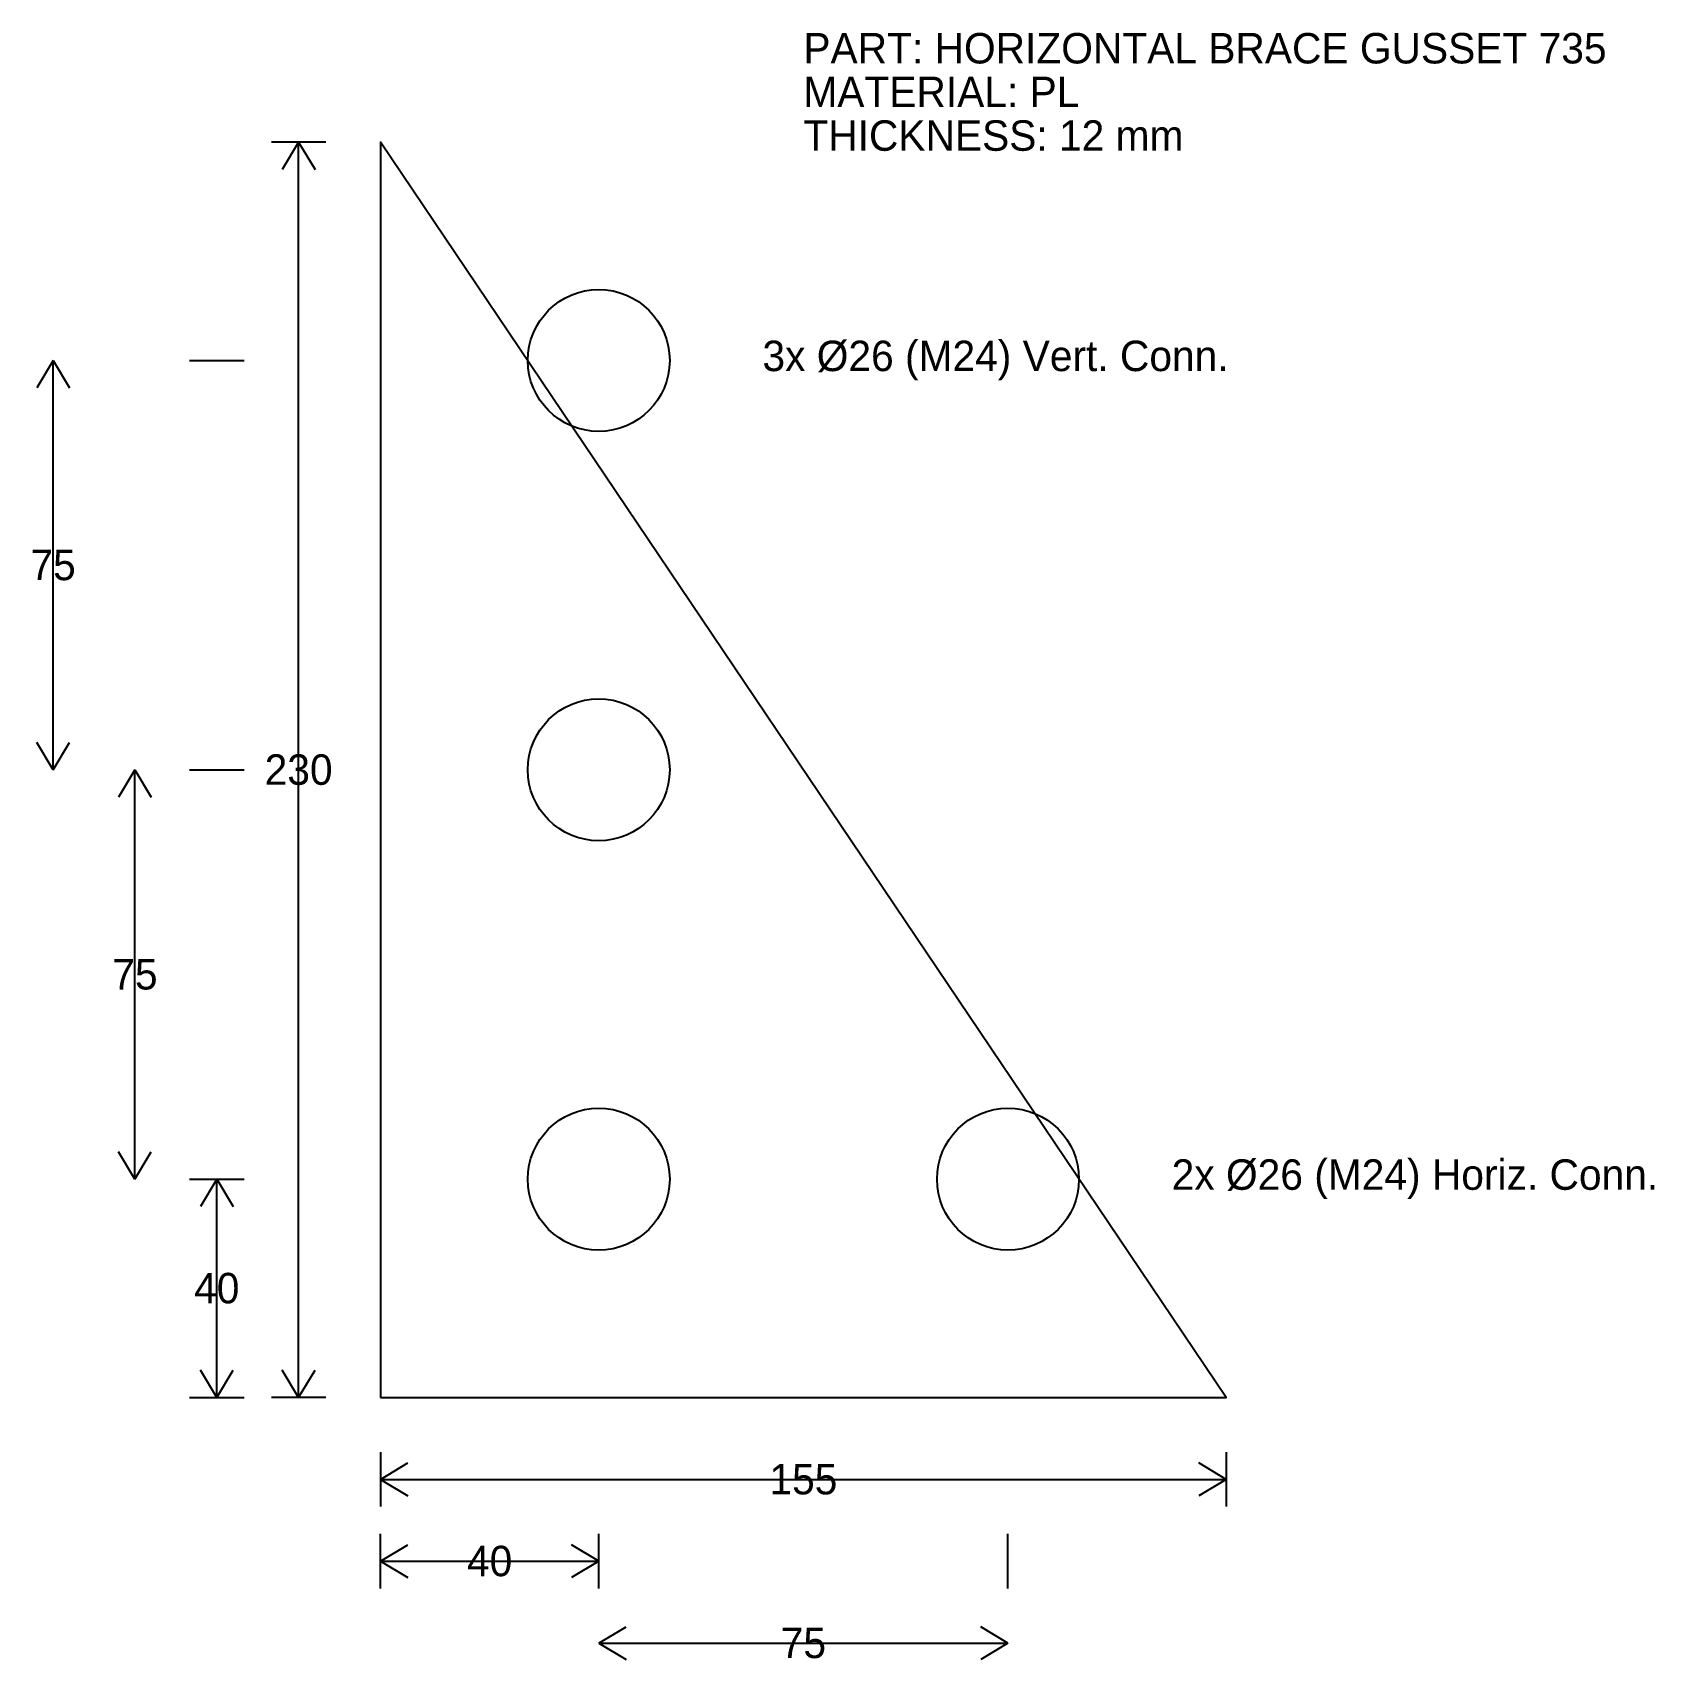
# Model space of a CAD drawing. Header units: millimetres. Extents: x -64 to 233, y -48 to 250.
import ezdxf

# ---------------------------------------------------------------- set-up
doc = ezdxf.new("R2010")
doc.units = ezdxf.units.MM
for name, color, linetype in [('ANNOTATION', 1, 'Continuous'), ('DIMENSION', 3, 'Continuous'), ('GEOMETRY', 7, 'Continuous')]:
    doc.layers.add(name, color=color, linetype=linetype)

msp = doc.modelspace()

# ---------------------------------------------------------------- linework, layer by layer
at = {"layer": 'DIMENSION'}
for p, q in [((-10, 230), (-20, 230)), ((-15, 230), (-18, 225)), ((-15, 0), (-15, 230)), ((-15, 230), (-12, 225)), ((-60, 190), (-63, 185)), ((-60, 115), (-60, 190)), ((-60, 190), (-57, 185)), ((-35, 190), (-25, 190)), ((-60, 115), (-63, 120)), ((-60, 115), (-57, 120)), ((-45, 115), (-48, 110)), ((-45, 40), (-45, 115)), ((-45, 115), (-42, 110)), ((-35, 115), (-25, 115)), ((-45, 40), (-48, 45)), ((-45, 40), (-42, 45)), ((-35, 40), (-25, 40)), ((-30, 40), (-33, 35)), ((-30, 0), (-30, 40)), ((-30, 40), (-27, 35)), ((-30, 0), (-33, 5)), ((-30, 0), (-27, 5)), ((-15, 0), (-18, 5)), ((-15, 0), (-12, 5)), ((-35, 0), (-25, 0)), ((-10, 0), (-20, 0)), ((0, -10), (0, -20)), ((155, -10), (155, -20)), ((0, -15), (5, -12)), ((155, -15), (150, -12)), ((0, -15), (155, -15)), ((0, -15), (5, -18)), ((155, -15), (150, -18)), ((0, -35), (0, -25)), ((40, -35), (40, -25)), ((115, -35), (115, -25)), ((0, -30), (5, -27)), ((40, -30), (35, -27)), ((0, -30), (40, -30)), ((0, -30), (5, -33)), ((40, -30), (35, -33)), ((40, -45), (45, -42)), ((115, -45), (110, -42)), ((40, -45), (115, -45)), ((40, -45), (45, -48)), ((115, -45), (110, -48))]:
    msp.add_line(p, q, dxfattribs=at)
at = {"layer": 'GEOMETRY'}
msp.add_lwpolyline([(0, 0), (155, 0), (0, 230)], close=True, dxfattribs=at)
for centre in [(40, 190), (40, 115), (40, 40), (115, 40)]:
    msp.add_circle(centre, 13, dxfattribs=at)

# ---------------------------------------------------------------- texts
at = {"layer": 'ANNOTATION', "char_height": 5.58}
for s, insert, attachment_point in [('PART: HORIZONTAL BRACE GUSSET 735', (77.5, 250), 1), ('MATERIAL: PL', (77.5, 242), 1), ('THICKNESS: 12 mm', (77.5, 234), 1), ('3x Ø26 (M24) Vert. Conn.', (70, 190), 4), ('2x Ø26 (M24) Horiz. Conn.', (145, 40), 4)]:
    msp.add_mtext(s, dxfattribs=dict(at, insert=insert, attachment_point=attachment_point))
at = {"layer": 'DIMENSION', "char_height": 5.58, "attachment_point": 5}
for s, insert in [('75', (-60, 152.5)), ('230', (-15, 115)), ('75', (-45, 77.5)), ('40', (-30, 20)), ('155', (77.5, -15)), ('40', (20, -30)), ('75', (77.5, -45))]:
    msp.add_mtext(s, dxfattribs=dict(at, insert=insert))

doc.saveas('drawing.dxf')
